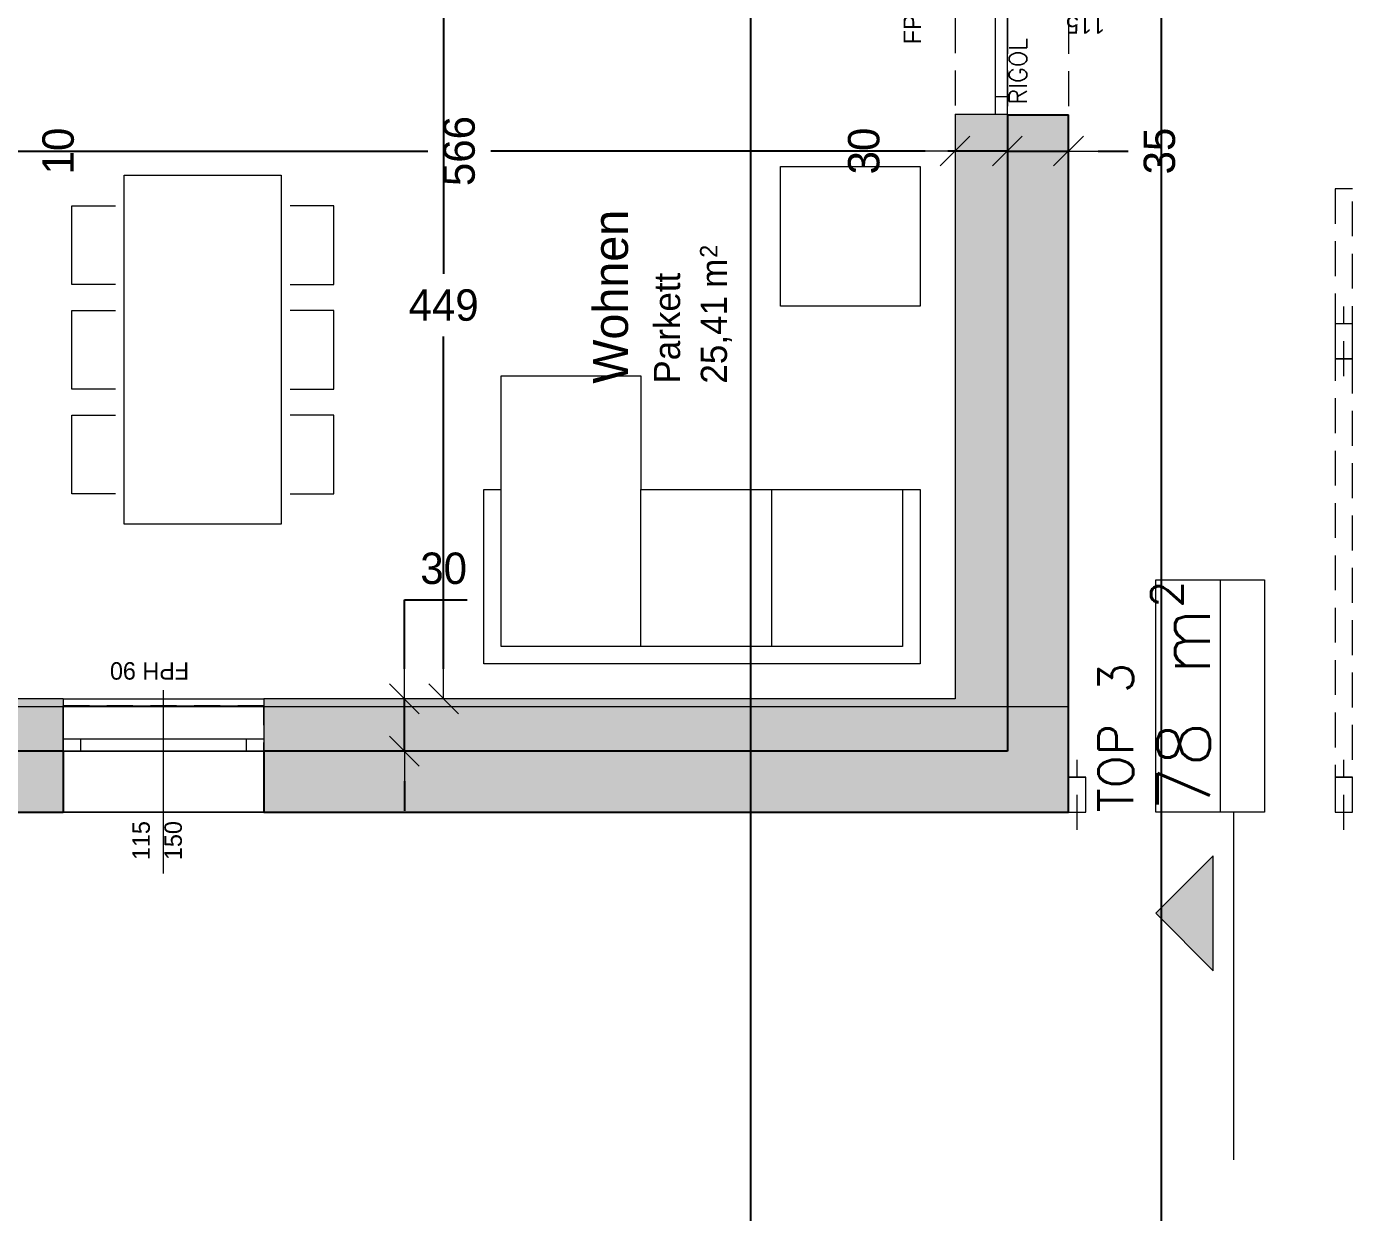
# Model space of a CAD drawing. Header units: metres. Extents: x -223175 to -223082, y -66 to 73.
# Drawn here: x -223158.23 to -223150.63, y -52.32 to -45.53 of the extents above; entities that cross this region are included whole.
import ezdxf
from ezdxf.enums import TextEntityAlignment as Align

# ---------------------------------------------------------------- set-up
doc = ezdxf.new("R2010")
doc.units = ezdxf.units.M
doc.header["$MEASUREMENT"] = 0
doc.set_wipeout_variables(frame=1)
for name, pattern in [('Achse', [0.4, 0.2, -0.1, 0, -0.1]), ('Strichlinie mittel', [0.3, 0.2, -0.1]), ('Strichlinie_ kurz', [0.3, 0.2, -0.1]), ('Untersicht', [0.2, 0.15, -0.05])]:
    doc.linetypes.add(name, pattern=pattern)
for name, color, linetype in [('cs-aussenanlagen.cs', 7, 'Continuous'), ('cs-bemassung.cs', 7, 'Continuous'), ('cs-bestand wand.cs', 7, 'Continuous'), ('cs-einrichtung allg.cs', 7, 'Continuous'), ('cs-linie treppe.cs', 7, 'Continuous'), ('cs-neu daemmung.cs', 7, 'Continuous'), ('cs-raumstempel.cs', 7, 'Continuous'), ('cs-symbol.cs', 7, 'Continuous'), ('cs-text allg.cs', 7, 'Continuous'), ('cs-top m2.cs', 7, 'Continuous'), ('cs-top nr.cs', 7, 'Continuous')]:
    doc.layers.add(name, color=color, linetype=linetype)
doc.dimstyles.new('ERSTELLTER_STIL__2', dxfattribs={"dimtxt": 0.18, "dimasz": 0.171, "dimexe": 0.18, "dimexo": 0.0625, "dimgap": 0.09, "dimtad": 1, "dimtih": 1, "dimtoh": 1, "dimdec": 0, "dimlfac": 100, "dimzin": 0, "dimdsep": 46, "dimtxsty": 'Standard', "dimblk": 'ARROWHEAD_6', "dimblk1": 'ARROWHEAD_6', "dimblk2": 'ARROWHEAD_6', "dimcen": 0.09, "dimse1": 1, "dimse2": 1, "dimclrd": 7, "dimclre": 7, "dimclrt": 7, "dimazin": 0, "dimtfac": 1, "dimtdec": 4, "dimtmove": 0, "dimatfit": 3, "dimfxl": 1, "dimtolj": 1, "dimtzin": 0, "dimarcsym": 0})
doc.dimstyles.new('ERSTELLTER_STIL__4', dxfattribs={"dimtxt": 0.18, "dimasz": 0.171, "dimexe": 0.18, "dimexo": 0.0625, "dimgap": 0.09, "dimtad": 1, "dimdec": 0, "dimlfac": 100, "dimzin": 0, "dimdsep": 46, "dimtxsty": 'Standard', "dimblk": 'ARROWHEAD_6', "dimblk1": 'ARROWHEAD_6', "dimblk2": 'ARROWHEAD_6', "dimcen": 0.09, "dimse1": 1, "dimse2": 1, "dimclrd": 7, "dimclre": 7, "dimclrt": 7, "dimazin": 0, "dimtfac": 1, "dimtdec": 4, "dimtmove": 0, "dimatfit": 3, "dimfxl": 1, "dimtolj": 1, "dimtzin": 0, "dimarcsym": 0})

# ---------------------------------------------------------------- blocks, each defined once
blk = doc.blocks.new('Wohnen_21_68', base_point=(-14443.8117, 223154.321))
at = {"layer": 'cs-raumstempel.cs', "color": 7, "lineweight": 13}
for tag, height, p in [('ROOM_NAME', 0.2, (-14444.3249, 223154.6609)), ('stFloorCovering', 0.15, (-14444.3249, 223154.3123)), ('ROOM_AREA', 0.15, (-14444.3249, 223154.0437)), ('DUMMY_875', 0.15, (-14443.832, 223154.0437)), ('DUMMY_876', 0.1, (-14443.6038, 223154.0483))]:
    blk.add_attdef(tag, text='', height=height, dxfattribs=at).set_placement(p, align=Align.TOP_LEFT)
blk = doc.blocks.new('Morph_2', base_point=(-14400.3684, 223131.1158))
at = {"layer": 'cs-bestand wand.cs', "color": 250, "linetype": 'Continuous', "lineweight": 20}
for p, q in [((-14446.1761, 223151.9371), (-14446.1761, 223167.0171)), ((-14446.7813, 223158.6971), (-14446.7813, 223157.6971)), ((-14446.7813, 223157.6971), (-14446.1713, 223157.6971)), ((-14446.1713, 223157.6971), (-14446.1713, 223156.5471)), ((-14446.7813, 223156.5471), (-14446.7813, 223151.9371)), ((-14446.1713, 223156.5471), (-14446.7813, 223156.5471)), ((-14446.7813, 223151.9371), (-14446.1761, 223151.9371))]:
    blk.add_line(p, q, dxfattribs=at)
at = {"layer": 'cs-bestand wand.cs', "color": 253, "linetype": 'Untersicht', "lineweight": 20, "true_color": 0xaaaaaa, "flags": 128}
for points in [[(-14446.7813, 223167.0171), (-14446.7813, 223151.9371)], [(-14446.1761, 223151.9371), (-14446.1761, 223167.0171)], [(-14446.7813, 223157.6971), (-14446.1713, 223157.6971)], [(-14446.1713, 223156.5471), (-14446.1713, 223157.6971)], [(-14446.7813, 223156.5471), (-14446.1713, 223156.5471)], [(-14446.7813, 223151.9371), (-14446.1761, 223151.9371)]]:
    blk.add_lwpolyline(points, dxfattribs=at)
at = {"layer": 'cs-bestand wand.cs', "color": 157, "linetype": 'Continuous', "lineweight": 20, "true_color": 0x59597e, "flags": 128}
blk.add_lwpolyline([(-14446.7813, 223156.5471), (-14446.7813, 223157.6971)], dxfattribs=at)
blk = doc.blocks.new('1-Flügelfenster 21_6')
at = {"layer": 'cs-bestand wand.cs', "color": 7, "linetype": 'Strichlinie mittel', "lineweight": 13}
for p, q in [((-0.575, 0.23), (0.575, 0.23)), ((-0.575, -0.07), (0.575, -0.07))]:
    blk.add_line(p, q, dxfattribs=at)
at = {"layer": 'cs-bestand wand.cs', "color": 7, "linetype": 'Continuous', "lineweight": 13}
for p, q in [((-0.575, 0.23), (-0.575, 0)), ((0.575, 0.23), (0.575, 0)), ((-0.575, 0), (-0.475, 0)), ((-0.575, -0.07), (-0.575, 0)), ((-0.575, 0), (-0.575, -0.07)), ((-0.575, 0), (-0.575, -0.07)), ((-0.475, 0), (-0.475, -0.07)), ((-0.475, 0), (0.475, 0)), ((0.475, -0.07), (0.475, 0)), ((0.475, 0), (0.575, 0)), ((0.575, 0), (0.575, -0.07)), ((0.575, 0), (0.575, -0.07)), ((0.575, 0), (0.575, -0.07)), ((-0.475, -0.07), (-0.575, -0.07)), ((0.475, -0.07), (-0.475, -0.07)), ((0.575, -0.07), (0.475, -0.07))]:
    blk.add_line(p, q, dxfattribs=at)
blk = doc.blocks.new('F Marker 21_2')
at = {"layer": 'cs-bestand wand.cs', "color": 7, "linetype": 'Continuous', "lineweight": 13}
blk.add_line((0, -1), (0, 0.05), dxfattribs=at)
at = {"layer": 'cs-bestand wand.cs', "color": 7, "lineweight": 13}
for tag, rotation, p in [('AC_SillPrefix_FPH', 180, (0.1743, 0.3051)), ('DUMMY_272', 270, (-0.2, -0.6349)), ('AC_WIDO_ID', 270, (-0.0164, -0.6349))]:
    blk.add_attdef(tag, text='', height=0.1, rotation=rotation, dxfattribs=at).set_placement(p, align=Align.BOTTOM_LEFT)
blk = doc.blocks.new('Wand_135', base_point=(-14446.4313, 223152.2871))
at = {"layer": 'cs-bestand wand.cs', "linetype": 'Continuous', "lineweight": 0, "true_color": 0x8b8b8b}
for points in [[(-14446.4313, 223152.5871), (-14446.4313, 223152.2871), (-14442.7813, 223152.2871), (-14442.7813, 223152.5871)], [(-14441.3413, 223152.2871), (-14441.6313, 223152.5771), (-14441.6313, 223152.2871)]]:
    blk.add_hatch(color=252, dxfattribs=at).paths.add_polyline_path(points)
at = {"layer": 'cs-bestand wand.cs', "color": 7, "linetype": 'Continuous', "lineweight": 20}
for p, q in [((-14442.7813, 223152.5871), (-14442.7813, 223152.3571)), ((-14441.6313, 223152.5871), (-14441.6313, 223152.3571)), ((-14442.7813, 223152.3571), (-14442.7813, 223152.2871)), ((-14441.6313, 223152.3571), (-14441.6313, 223152.2871))]:
    blk.add_line(p, q, dxfattribs=at)
at = {"layer": 'cs-bestand wand.cs', "color": 7, "linetype": 'Continuous', "lineweight": 20, "flags": 128}
for points in [[(-14446.4313, 223152.5871), (-14446.4313, 223152.2871)], [(-14442.7813, 223152.5871), (-14446.1313, 223152.5871)], [(-14446.4313, 223152.2871), (-14442.7813, 223152.2871)], [(-14441.6313, 223152.2871), (-14441.3413, 223152.2871)]]:
    blk.add_lwpolyline(points, dxfattribs=at)
at = {"layer": 'cs-bestand wand.cs', "color": 7, "linetype": 'Continuous', "lineweight": 13}
ref = blk.add_blockref('F Marker 21_2', (-14442.2063, 223152.5871), dxfattribs=at)
ref.add_attrib('AC_SillPrefix_FPH', 'FPH 0', dxfattribs={"color": 7, "lineweight": 13, "height": 0.1, "rotation": 360}).set_placement((-14442.3805, 223152.7522), align=Align.BOTTOM_LEFT)
ref.add_attrib('AC_WIDO_ID', '115', dxfattribs={"color": 7, "lineweight": 13, "height": 0.1, "rotation": 90}).set_placement((-14442.1899, 223151.7283), align=Align.BOTTOM_LEFT)
ref.add_attrib('DUMMY_272', '240', dxfattribs={"color": 7, "lineweight": 13, "height": 0.1, "rotation": 90}).set_placement((-14442.0063, 223151.7283), align=Align.BOTTOM_LEFT)
at = {"layer": 'cs-bestand wand.cs', "color": 7, "linetype": 'Continuous', "lineweight": 13, "xscale": -1}
blk.add_blockref('1-Flügelfenster 21_6', (-14442.2063, 223152.3571), dxfattribs=at)
blk = doc.blocks.new('Fensteröffnung 21_2')
at = {"layer": 'cs-neu daemmung.cs', "color": 7, "linetype": 'Strichlinie mittel', "lineweight": 13}
for p, q in [((-0.575, 0.28), (0.575, 0.28)), ((-0.575, 0), (-0.575, 0.28)), ((0.575, 0), (0.575, 0.28)), ((-0.575, -0.07), (-0.575, 0)), ((0.575, -0.07), (0.575, 0)), ((-0.575, -0.07), (0.575, -0.07))]:
    blk.add_line(p, q, dxfattribs=at)
blk = doc.blocks.new('Wand_201', base_point=(-14440.9913, 223152.2871))
at = {"layer": 'cs-neu daemmung.cs', "linetype": 'Continuous', "lineweight": 0, "true_color": 0xe4d7be}
for points in [[(-14446.4313, 223152.2871), (-14446.7813, 223151.9371), (-14442.7849, 223151.9371), (-14442.7849, 223152.2871)], [(-14441.6349, 223151.9371), (-14440.9913, 223151.9371), (-14441.3413, 223152.2871), (-14441.6349, 223152.2871)]]:
    blk.add_hatch(color=254, dxfattribs=at).paths.add_polyline_path(points)
at = {"layer": 'cs-neu daemmung.cs', "color": 1, "linetype": 'Continuous', "lineweight": 25}
for p, q in [((-14442.7849, 223152.2871), (-14442.7849, 223152.2171)), ((-14441.6349, 223152.2871), (-14441.6349, 223152.2171)), ((-14442.7849, 223152.2171), (-14442.7849, 223151.9371)), ((-14441.6349, 223152.2171), (-14441.6349, 223151.9371))]:
    blk.add_line(p, q, dxfattribs=at)
at = {"layer": 'cs-neu daemmung.cs', "color": 1, "linetype": 'Continuous', "lineweight": 25, "flags": 128}
for points in [[(-14442.7849, 223152.2871), (-14446.4313, 223152.2871)], [(-14441.3413, 223152.2871), (-14441.6349, 223152.2871)], [(-14446.7813, 223151.9371), (-14442.7849, 223151.9371)], [(-14441.6349, 223151.9371), (-14440.9913, 223151.9371)]]:
    blk.add_lwpolyline(points, dxfattribs=at)
at = {"layer": 'cs-neu daemmung.cs', "color": 7, "linetype": 'Strichlinie mittel', "lineweight": 13, "rotation": 180}
blk.add_blockref('Fensteröffnung 21_2', (-14442.2099, 223152.2171), dxfattribs=at)
blk = doc.blocks.new('Wand_352', base_point=(-14446.7803, 223151.8371))
at = {"layer": 'cs-aussenanlagen.cs', "color": 1, "linetype": 'Continuous', "lineweight": 0, "flags": 128}
for points in [[(-14446.5803, 223151.9371), (-14446.7803, 223151.9371)], [(-14446.7803, 223151.9371), (-14446.7803, 223151.8371)], [(-14446.5803, 223151.8371), (-14446.5803, 223151.9371)], [(-14446.7803, 223151.8371), (-14446.5803, 223151.8371)]]:
    blk.add_lwpolyline(points, dxfattribs=at)
blk = doc.blocks.new('Wand_354', base_point=(-14444.1815, 223150.3098))
at = {"layer": 'cs-aussenanlagen.cs', "color": 1, "linetype": 'Continuous', "lineweight": 0, "flags": 128}
for points in [[(-14443.9815, 223150.4098), (-14444.1815, 223150.4098)], [(-14444.1815, 223150.4098), (-14444.1815, 223150.3098)], [(-14443.9815, 223150.3098), (-14443.9815, 223150.4098)], [(-14444.1815, 223150.3098), (-14443.9815, 223150.3098)]]:
    blk.add_lwpolyline(points, dxfattribs=at)
blk = doc.blocks.new('Wand_355', base_point=(-14446.7806, 223150.3098))
at = {"layer": 'cs-aussenanlagen.cs', "color": 1, "linetype": 'Strichlinie_ kurz', "lineweight": 0, "flags": 128}
for points in [[(-14443.2091, 223150.4098), (-14446.7806, 223150.4098)], [(-14446.7806, 223150.4098), (-14446.7806, 223150.3098)], [(-14443.2091, 223150.3098), (-14443.2091, 223150.4098)], [(-14446.7806, 223150.3098), (-14443.2091, 223150.3098)]]:
    blk.add_lwpolyline(points, dxfattribs=at)
blk = doc.blocks.new('Wand_356', base_point=(-14446.7803, 223150.3098))
at = {"layer": 'cs-aussenanlagen.cs', "color": 1, "linetype": 'Continuous', "lineweight": 0, "flags": 128}
for points in [[(-14446.5803, 223150.4098), (-14446.7803, 223150.4098)], [(-14446.7803, 223150.4098), (-14446.7803, 223150.3098)], [(-14446.5803, 223150.3098), (-14446.5803, 223150.4098)], [(-14446.7803, 223150.3098), (-14446.5803, 223150.3098)]]:
    blk.add_lwpolyline(points, dxfattribs=at)
blk = doc.blocks.new('sn-aa_table_rectangle_200-90')
at = {"layer": 'cs-einrichtung allg.cs', "color": 251, "linetype": 'Continuous', "lineweight": 0, "true_color": 0x494949}
for p, q in [((0.625, 1.5), (0.175, 1.5)), ((0.175, 1.5), (0.175, 1.25)), ((0.625, 1.25), (0.625, 1.5)), ((1.225, 1.5), (0.775, 1.5)), ((0.775, 1.5), (0.775, 1.25)), ((1.225, 1.25), (1.225, 1.5)), ((1.825, 1.5), (1.375, 1.5)), ((1.375, 1.5), (1.375, 1.25)), ((1.825, 1.25), (1.825, 1.5)), ((2, 1.2), (0, 1.2)), ((0, 1.2), (0, 0.3)), ((2, 0.3), (2, 1.2)), ((0, 0.3), (2, 0.3)), ((0.175, 0), (0.175, 0.25)), ((0.625, 0.25), (0.625, 0)), ((0.775, 0), (0.775, 0.25)), ((1.225, 0.25), (1.225, 0)), ((1.375, 0), (1.375, 0.25)), ((1.825, 0.25), (1.825, 0)), ((0.625, 0), (0.175, 0)), ((1.225, 0), (0.775, 0)), ((1.825, 0), (1.375, 0))]:
    blk.add_line(p, q, dxfattribs=at)
blk = doc.blocks.new('sn-aa_couch_3')
at = {"layer": 'cs-einrichtung allg.cs', "color": 251, "linetype": 'Continuous', "lineweight": 0, "true_color": 0x494949}
for p, q in [((2.5, 1.65), (0, 1.65)), ((0, 1.65), (0, 0.65)), ((2.5, 0.65), (2.5, 1.65)), ((2.4, 1.55), (0.1, 1.55)), ((0.1, 1.55), (0.1, 0.65)), ((0.9, 1.55), (0.9, 0.65)), ((1.65, 1.55), (1.65, 0.65)), ((2.4, 0.65), (2.4, 1.55)), ((0, 0.65), (0.1, 0.65)), ((0.1, 0.65), (0.1, 0)), ((0.9, 0.65), (2.5, 0.65)), ((0.9, 0), (0.9, 0.65)), ((0.1, 0), (0.9, 0))]:
    blk.add_line(p, q, dxfattribs=at)
blk = doc.blocks.new('sn-aa_couch table_80-80')
at = {"layer": 'cs-einrichtung allg.cs', "color": 251, "linetype": 'Continuous', "lineweight": 0, "true_color": 0x494949}
for p, q in [((0.8, 0.8), (0, 0.8)), ((0, 0.8), (0, 0)), ((0.8, 0), (0.8, 0.8)), ((0, 0), (0.8, 0))]:
    blk.add_line(p, q, dxfattribs=at)
blk = doc.blocks.new('Fensteröffnung 21')
at = {"layer": 'cs-neu daemmung.cs', "color": 7, "linetype": 'Continuous', "lineweight": 13}
for p, q in [((-0.575, 0.28), (0.575, 0.28)), ((-0.575, 0), (-0.575, 0.28)), ((0.575, 0), (0.575, 0.28)), ((-0.575, -0.07), (-0.575, 0)), ((0.575, -0.07), (0.575, 0)), ((-0.575, -0.07), (0.575, -0.07))]:
    blk.add_line(p, q, dxfattribs=at)
blk = doc.blocks.new('Wand_725', base_point=(-14446.4313, 223152.2871))
at = {"layer": 'cs-neu daemmung.cs', "linetype": 'Continuous', "lineweight": 0, "true_color": 0xe4d7be}
for points in [[(-14446.7813, 223157.6971), (-14446.4313, 223157.6971), (-14446.4313, 223158.6971), (-14446.7813, 223158.6971)], [(-14446.7813, 223156.5471), (-14446.7813, 223151.9371), (-14446.4313, 223152.2871), (-14446.4313, 223156.5471)]]:
    blk.add_hatch(color=254, dxfattribs=at).paths.add_polyline_path(points)
at = {"layer": 'cs-neu daemmung.cs', "color": 1, "linetype": 'Continuous', "lineweight": 25}
for p, q in [((-14446.5013, 223157.6971), (-14446.7813, 223157.6971)), ((-14446.4313, 223157.6971), (-14446.5013, 223157.6971)), ((-14446.5013, 223156.5471), (-14446.7813, 223156.5471)), ((-14446.4313, 223156.5471), (-14446.5013, 223156.5471))]:
    blk.add_line(p, q, dxfattribs=at)
at = {"layer": 'cs-neu daemmung.cs', "color": 1, "linetype": 'Continuous', "lineweight": 25, "flags": 128}
for points in [[(-14446.7813, 223158.6971), (-14446.7813, 223157.6971)], [(-14446.4313, 223157.6971), (-14446.4313, 223158.6971)], [(-14446.7813, 223156.5471), (-14446.7813, 223151.9371)], [(-14446.4313, 223152.2871), (-14446.4313, 223156.5471)]]:
    blk.add_lwpolyline(points, dxfattribs=at)
at = {"layer": 'cs-neu daemmung.cs', "color": 7, "linetype": 'Continuous', "lineweight": 13, "xscale": -1, "rotation": 90}
blk.add_blockref('Fensteröffnung 21', (-14446.5013, 223157.1221), dxfattribs=at)
blk = doc.blocks.new('1-Flügelfenster 21_3')
at = {"layer": 'cs-bestand wand.cs', "color": 7, "linetype": 'Continuous', "lineweight": 13}
for p, q in [((-0.575, 0.23), (0.575, 0.23)), ((-0.575, 0.23), (-0.575, 0)), ((0.575, 0.23), (0.575, 0)), ((-0.575, 0), (-0.475, 0)), ((-0.575, -0.07), (-0.575, 0)), ((-0.575, 0), (-0.575, -0.07)), ((-0.575, 0), (-0.575, -0.07)), ((-0.475, 0), (-0.475, -0.07)), ((-0.475, 0), (0.475, 0)), ((0.475, -0.07), (0.475, 0)), ((0.475, 0), (0.575, 0)), ((0.575, 0), (0.575, -0.07)), ((0.575, 0), (0.575, -0.07)), ((0.575, 0), (0.575, -0.07)), ((-0.575, -0.07), (0.575, -0.07)), ((-0.475, -0.07), (-0.575, -0.07)), ((0.475, -0.07), (-0.475, -0.07)), ((0.575, -0.07), (0.475, -0.07))]:
    blk.add_line(p, q, dxfattribs=at)
blk = doc.blocks.new('Wand_834', base_point=(-14446.4313, 223166.6671))
at = {"layer": 'cs-bestand wand.cs', "linetype": 'Continuous', "lineweight": 0, "true_color": 0x8b8b8b}
for points in [[(-14446.4313, 223157.6971), (-14446.1313, 223157.6971), (-14446.1313, 223158.6971), (-14446.4313, 223158.6971)], [(-14446.4313, 223152.2871), (-14446.1313, 223152.2871), (-14446.1313, 223156.5471), (-14446.4313, 223156.5471)]]:
    blk.add_hatch(color=252, dxfattribs=at).paths.add_polyline_path(points)
at = {"layer": 'cs-bestand wand.cs', "color": 7, "linetype": 'Continuous', "lineweight": 20}
for p, q in [((-14446.3613, 223157.6971), (-14446.4313, 223157.6971)), ((-14446.1313, 223157.6971), (-14446.3613, 223157.6971)), ((-14446.3613, 223156.5471), (-14446.4313, 223156.5471)), ((-14446.1313, 223156.5471), (-14446.3613, 223156.5471))]:
    blk.add_line(p, q, dxfattribs=at)
at = {"layer": 'cs-bestand wand.cs', "color": 7, "linetype": 'Continuous', "lineweight": 20, "flags": 128}
for points in [[(-14446.4313, 223158.6971), (-14446.4313, 223157.6971)], [(-14446.1313, 223157.6971), (-14446.1313, 223158.6971)], [(-14446.4313, 223156.5471), (-14446.4313, 223152.2871)], [(-14446.1313, 223152.5871), (-14446.1313, 223156.5471)], [(-14446.4313, 223152.2871), (-14446.1313, 223152.2871)]]:
    blk.add_lwpolyline(points, dxfattribs=at)
at = {"layer": 'cs-bestand wand.cs', "color": 7, "linetype": 'Continuous', "lineweight": 13, "rotation": 270}
blk.add_blockref('1-Flügelfenster 21_3', (-14446.3613, 223157.1221), dxfattribs=at)
at = {"layer": 'cs-bestand wand.cs', "color": 7, "linetype": 'Continuous', "lineweight": 13}
ref = blk.add_blockref('F Marker 21_2', (-14446.1313, 223157.1221), dxfattribs=dict(at, rotation=270))
ref.add_attrib('AC_MarkerText_4', 'FPH 90', dxfattribs={"color": 7, "lineweight": 13, "height": 0.1, "rotation": 90}).set_placement((-14445.8913, 223156.9756), align=Align.BOTTOM_LEFT)
ref.add_attrib('AC_WIDO_ID', '115', dxfattribs={"color": 7, "lineweight": 13, "height": 0.1, "rotation": 360}).set_placement((-14447.0551, 223157.1708), align=Align.BOTTOM_LEFT)
ref.add_attrib('AC_WIDO_ID_1', '150', dxfattribs={"color": 7, "lineweight": 13, "height": 0.1, "rotation": 360}).set_placement((-14447.0551, 223156.9871), align=Align.BOTTOM_LEFT)
blk = doc.blocks.new('ARROWHEAD_6')
at = {"color": 0, "linetype": 'Continuous', "lineweight": 0}
for p, q in [((-0.5, -0.5), (0.5, 0.5)), ((0, 0), (-1, 0))]:
    blk.add_line(p, q, dxfattribs=at)
blk = doc.blocks.new('*D936')
at = {"layer": 'cs-bemassung.cs', "color": 7, "linetype": 'Continuous', "lineweight": -2, "transparency": 16777216}
for p, q in [((-223156.067, -49.2082), (-223156.067, -48.8122)), ((-223156.067, -48.8122), (-223155.707, -48.8122)), ((-223156.067, -49.6792), (-223156.067, -49.3792)), ((-223156.067, -49.8502), (-223156.067, -50.0212))]:
    blk.add_line(p, q, dxfattribs=at)
at = {"layer": 'Defpoints', "color": 0, "linetype": 'Continuous', "transparency": 16777216}
for p in [(-223159.8021, -49.3792), (-223156.067, -49.3792), (-223159.8021, -49.6792)]:
    blk.add_point(p, dxfattribs=at)
at = {"layer": 'cs-bemassung.cs', "color": 7, "linetype": 'Continuous', "lineweight": -2, "transparency": 16777216, "xscale": 0.171, "yscale": 0.171, "zscale": 0.171}
for p, rotation in [((-223156.067, -49.3792), 270), ((-223156.067, -49.6792), 90)]:
    blk.add_blockref('ARROWHEAD_6', p, dxfattribs=dict(at, rotation=rotation))
at = {"layer": 'cs-bemassung.cs', "color": 7, "linetype": 'Continuous', "lineweight": 0, "transparency": 16777216, "insert": (-223155.842, -48.6322), "char_height": 0.18, "attachment_point": 5}
blk.add_mtext('\\A1;30', dxfattribs=at)
blk = doc.blocks.new('*D937')
at = {"layer": 'cs-bemassung.cs', "color": 7, "linetype": 'Continuous', "lineweight": -2, "transparency": 16777216}
for p, q in [((-223155.842, -45.0602), (-223155.842, -46.9438)), ((-223155.842, -49.2082), (-223155.842, -47.3038))]:
    blk.add_line(p, q, dxfattribs=at)
at = {"layer": 'Defpoints', "color": 0, "linetype": 'Continuous', "transparency": 16777216}
for p in [(-223157.7421, -44.8892), (-223155.842, -44.8892), (-223159.8021, -49.3792)]:
    blk.add_point(p, dxfattribs=at)
at = {"layer": 'cs-bemassung.cs', "color": 7, "linetype": 'Continuous', "lineweight": -2, "transparency": 16777216, "xscale": 0.171, "yscale": 0.171, "zscale": 0.171}
for p, rotation in [((-223155.842, -44.8892), 90), ((-223155.842, -49.3792), 270)]:
    blk.add_blockref('ARROWHEAD_6', p, dxfattribs=dict(at, rotation=rotation))
at = {"layer": 'cs-bemassung.cs', "color": 7, "linetype": 'Continuous', "lineweight": 0, "transparency": 16777216, "insert": (-223155.842, -47.1238), "char_height": 0.18, "attachment_point": 5}
blk.add_mtext('\\A1;449', dxfattribs=at)
blk = doc.blocks.new('*D948')
at = {"layer": 'cs-bemassung.cs', "color": 7, "linetype": 'Continuous', "lineweight": -2, "transparency": 16777216}
for p, q in [((-223152.7831, -46.2402), (-223152.9541, -46.2402)), ((-223152.6121, -46.2402), (-223152.2621, -46.2402)), ((-223152.0911, -46.2402), (-223151.9201, -46.2402))]:
    blk.add_line(p, q, dxfattribs=at)
at = {"layer": 'Defpoints', "color": 0, "linetype": 'Continuous', "transparency": 16777216}
for p in [(-223152.6121, -46.2402), (-223152.2621, -46.9592), (-223152.6121, -47.1342)]:
    blk.add_point(p, dxfattribs=at)
at = {"layer": 'cs-bemassung.cs', "color": 7, "linetype": 'Continuous', "lineweight": -2, "transparency": 16777216, "xscale": 0.171, "yscale": 0.171, "zscale": 0.171}
blk.add_blockref('ARROWHEAD_6', (-223152.6121, -46.2402), dxfattribs=at)
at = {"layer": 'cs-bemassung.cs', "color": 7, "linetype": 'Continuous', "lineweight": -2, "transparency": 16777216, "xscale": 0.171, "yscale": 0.171, "zscale": 0.171, "rotation": 180}
blk.add_blockref('ARROWHEAD_6', (-223152.2621, -46.2402), dxfattribs=at)
at = {"layer": 'cs-bemassung.cs', "color": 7, "linetype": 'Continuous', "lineweight": 0, "transparency": 16777216, "insert": (-223151.7401, -46.2402), "char_height": 0.18, "attachment_point": 5, "rotation": 90}
blk.add_mtext('\\A1;35', dxfattribs=at)
blk = doc.blocks.new('*D949')
at = {"layer": 'cs-bemassung.cs', "color": 7, "linetype": 'Continuous', "lineweight": -2, "transparency": 16777216}
for p, q in [((-223153.0831, -46.2402), (-223153.2541, -46.2402)), ((-223152.6121, -46.2402), (-223152.9121, -46.2402)), ((-223152.4411, -46.2402), (-223152.2701, -46.2402))]:
    blk.add_line(p, q, dxfattribs=at)
at = {"layer": 'Defpoints', "color": 0, "linetype": 'Continuous', "transparency": 16777216}
for p in [(-223152.9121, -46.2402), (-223152.9121, -47.1342), (-223152.6121, -47.1342)]:
    blk.add_point(p, dxfattribs=at)
at = {"layer": 'cs-bemassung.cs', "color": 7, "linetype": 'Continuous', "lineweight": -2, "transparency": 16777216, "xscale": 0.171, "yscale": 0.171, "zscale": 0.171}
blk.add_blockref('ARROWHEAD_6', (-223152.9121, -46.2402), dxfattribs=at)
at = {"layer": 'cs-bemassung.cs', "color": 7, "linetype": 'Continuous', "lineweight": -2, "transparency": 16777216, "xscale": 0.171, "yscale": 0.171, "zscale": 0.171, "rotation": 180}
blk.add_blockref('ARROWHEAD_6', (-223152.6121, -46.2402), dxfattribs=at)
at = {"layer": 'cs-bemassung.cs', "color": 7, "linetype": 'Continuous', "lineweight": 0, "transparency": 16777216, "insert": (-223153.4341, -46.2402), "char_height": 0.18, "attachment_point": 5, "rotation": 90}
blk.add_mtext('\\A1;30', dxfattribs=at)
blk = doc.blocks.new('*D950')
at = {"layer": 'cs-bemassung.cs', "color": 7, "linetype": 'Continuous', "lineweight": -2, "transparency": 16777216}
for p, q in [((-223158.4011, -46.2402), (-223155.9326, -46.2402)), ((-223153.0831, -46.2402), (-223155.5726, -46.2402))]:
    blk.add_line(p, q, dxfattribs=at)
at = {"layer": 'Defpoints', "color": 0, "linetype": 'Continuous', "transparency": 16777216}
for p in [(-223158.5721, -46.2402), (-223158.5721, -47.1342), (-223152.9121, -47.1342)]:
    blk.add_point(p, dxfattribs=at)
at = {"layer": 'cs-bemassung.cs', "color": 7, "linetype": 'Continuous', "lineweight": -2, "transparency": 16777216, "xscale": 0.171, "yscale": 0.171, "zscale": 0.171, "rotation": 180}
blk.add_blockref('ARROWHEAD_6', (-223158.5721, -46.2402), dxfattribs=at)
at = {"layer": 'cs-bemassung.cs', "color": 7, "linetype": 'Continuous', "lineweight": -2, "transparency": 16777216, "xscale": 0.171, "yscale": 0.171, "zscale": 0.171}
blk.add_blockref('ARROWHEAD_6', (-223152.9121, -46.2402), dxfattribs=at)
at = {"layer": 'cs-bemassung.cs', "color": 7, "linetype": 'Continuous', "lineweight": 0, "transparency": 16777216, "insert": (-223155.7526, -46.2402), "char_height": 0.18, "attachment_point": 5, "rotation": 90}
blk.add_mtext('\\A1;566', dxfattribs=at)
blk = doc.blocks.new('*D951')
at = {"layer": 'cs-bemassung.cs', "color": 7, "linetype": 'Continuous', "lineweight": -2, "transparency": 16777216}
for p, q in [((-223158.8431, -46.2402), (-223159.0141, -46.2402)), ((-223158.6721, -46.2402), (-223158.5721, -46.2402)), ((-223158.4011, -46.2402), (-223158.2301, -46.2402))]:
    blk.add_line(p, q, dxfattribs=at)
at = {"layer": 'Defpoints', "color": 0, "linetype": 'Continuous', "transparency": 16777216}
for p in [(-223158.6721, -46.2402), (-223158.6721, -47.1342), (-223158.5721, -47.1342)]:
    blk.add_point(p, dxfattribs=at)
at = {"layer": 'cs-bemassung.cs', "color": 7, "linetype": 'Continuous', "lineweight": -2, "transparency": 16777216, "xscale": 0.171, "yscale": 0.171, "zscale": 0.171}
blk.add_blockref('ARROWHEAD_6', (-223158.6721, -46.2402), dxfattribs=at)
at = {"layer": 'cs-bemassung.cs', "color": 7, "linetype": 'Continuous', "lineweight": -2, "transparency": 16777216, "xscale": 0.171, "yscale": 0.171, "zscale": 0.171, "rotation": 180}
blk.add_blockref('ARROWHEAD_6', (-223158.5721, -46.2402), dxfattribs=at)
at = {"layer": 'cs-bemassung.cs', "color": 7, "linetype": 'Continuous', "lineweight": 0, "transparency": 16777216, "insert": (-223158.0501, -46.2402), "char_height": 0.18, "attachment_point": 5, "rotation": 90}
blk.add_mtext('\\A1;10', dxfattribs=at)

msp = doc.modelspace()

# ---------------------------------------------------------------- hatches: boundary and pattern name
at = {"layer": 'cs-symbol.cs', "linetype": 'Continuous', "lineweight": 20}
msp.add_hatch(color=255, dxfattribs=at).paths.add_polyline_path([(-223151.4324, -50.9372), (-223151.4324, -50.2781), (-223151.7619, -50.6076)])

# ---------------------------------------------------------------- linework, layer by layer
msp.add_line((-223154.0821, -65.8784), (-223154.0821, 59.1414))
at = {"layer": 'cs-aussenanlagen.cs', "color": 1, "linetype": 'Achse', "lineweight": 0}
for p, q in [((-223150.6848, -47.5305), (-223150.6848, -47.1159)), ((-223152.2121, -50.1292), (-223152.2121, -49.7146)), ((-223150.6848, -50.1292), (-223150.6848, -49.7146))]:
    msp.add_line(p, q, dxfattribs=at)
at = {"layer": 'cs-aussenanlagen.cs', "color": 1, "linetype": 'Continuous', "lineweight": 0, "flags": 128}
for points in [[(-223150.6348, -47.2305), (-223150.7348, -47.2305), (-223150.7348, -47.4305), (-223150.6348, -47.4305)], [(-223152.1621, -49.8292), (-223152.2621, -49.8292), (-223152.2621, -50.0292), (-223152.1621, -50.0292)], [(-223150.6348, -49.8292), (-223150.7348, -49.8292), (-223150.7348, -50.0292), (-223150.6348, -50.0292)]]:
    msp.add_lwpolyline(points, close=True, dxfattribs=at)
at = {"layer": 'cs-linie treppe.cs', "color": 251, "linetype": 'Continuous', "lineweight": 0, "true_color": 0x494949}
msp.add_line((-223151.315, -52.0205), (-223151.315, -50.0293), dxfattribs=at)
at = {"layer": 'cs-symbol.cs', "color": 7, "linetype": 'Continuous', "lineweight": 0, "flags": 128}
msp.add_lwpolyline([(-223151.4324, -50.9372), (-223151.4324, -50.2781), (-223151.7619, -50.6076)], close=True, dxfattribs=at)

# ---------------------------------------------------------------- block references
at = {"layer": 'cs-aussenanlagen.cs', "color": 1, "lineweight": 0, "rotation": 90}
for name, p in [('Wand_355', (-223150.6348, -50.0286)), ('Wand_354', (-223150.6348, -47.4295)), ('Wand_352', (-223152.1621, -50.0282)), ('Wand_356', (-223150.6348, -50.0282))]:
    msp.add_blockref(name, p, dxfattribs=at)
at = {"layer": 'cs-bestand wand.cs', "color": 7, "lineweight": 20, "rotation": 90}
for name, p in [('Wand_135', (-223152.6121, -49.6792)), ('Wand_834', (-223166.9921, -49.6792))]:
    msp.add_blockref(name, p, dxfattribs=at)
at = {"layer": 'cs-bestand wand.cs', "linetype": 'Continuous', "lineweight": 0, "rotation": 90}
msp.add_blockref('Morph_2', (-223131.4408, -3.6164), dxfattribs=at)
at = {"layer": 'cs-einrichtung allg.cs', "color": 251, "linetype": 'Continuous', "lineweight": 0, "true_color": 0x494949, "xscale": -1}
for name, p, rotation in [('sn-aa_couch table_80-80', (-223153.9121, -46.3292), 180), ('sn-aa_table_rectangle_200-90', (-223156.4721, -46.3792), 90), ('sn-aa_couch_3', (-223155.6121, -47.5292), 180)]:
    msp.add_blockref(name, p, dxfattribs=dict(at, rotation=rotation))
at = {"layer": 'cs-neu daemmung.cs', "color": 1, "lineweight": 25, "rotation": 90}
for name, p in [('Wand_201', (-223152.6121, -44.2392)), ('Wand_725', (-223152.6121, -49.6792))]:
    msp.add_blockref(name, p, dxfattribs=at)
at = {"layer": 'cs-raumstempel.cs', "color": 7, "linetype": 'Continuous', "lineweight": 13, "rotation": 90}
msp.add_blockref('Wohnen_21_68', (-223154.646, -47.0597), dxfattribs=at).add_auto_attribs({'ROOM_NAME': 'Wohnen', 'ROOM_AREA': '25,41', 'stFloorCovering': 'Parkett', 'DUMMY_875': ' m', 'DUMMY_876': '2'})

# ---------------------------------------------------------------- texts
at = {"layer": 'cs-text allg.cs', "color": 7, "linetype": 'Continuous', "lineweight": 0, "insert": (-223152.5014, -45.974), "char_height": 0.1, "attachment_point": 7, "rotation": 90}
msp.add_mtext('\\A1;{\\pql;\\Ftxt.shx;RIGOL}', dxfattribs=at)
at = {"layer": 'cs-top nr.cs', "color": 7, "linetype": 'Continuous', "lineweight": 50, "insert": (-223151.8907, -50.0292), "char_height": 0.2, "attachment_point": 7, "rotation": 90}
msp.add_mtext('\\A1;{\\pql;\\Ftxt.shx;TOP 3}', dxfattribs=at)

# ---------------------------------------------------------------- dimensions: what is measured, and where the dimension line sits
at = {"layer": 'cs-bemassung.cs', "color": 7, "linetype": 'Continuous', "lineweight": 0}
for base, p1, p2, picture, middle in [((-223155.842, -44.8892), (-223159.8021, -49.3792), (-223157.7421, -44.8892), '*D937', (-223155.842, -47.1238)), ((-223156.067, -49.3792), (-223159.8021, -49.6792), (-223159.8021, -49.3792), '*D936', (-223155.842, -48.8122))]:
    dim = msp.add_linear_dim(base=base, p1=p1, p2=p2, angle=90, dimstyle='ERSTELLTER_STIL__2', dxfattribs=at)
    dim.commit()
    dim.dimension.update_dxf_attribs({"geometry": picture, "text_midpoint": middle, "dimtype": 160})
for base, p1, p2, picture, middle in [((-223158.5721, -46.2402), (-223152.9121, -47.1342), (-223158.5721, -47.1342), '*D950', (-223155.7526, -46.2402)), ((-223158.6721, -46.2402), (-223158.5721, -47.1342), (-223158.6721, -47.1342), '*D951', (-223158.0501, -46.2402)), ((-223152.9121, -46.2402), (-223152.6121, -47.1342), (-223152.9121, -47.1342), '*D949', (-223153.4341, -46.2402)), ((-223152.6121, -46.2402), (-223152.2621, -46.9592), (-223152.6121, -47.1342), '*D948', (-223151.7401, -46.2402))]:
    dim = msp.add_linear_dim(base=base, p1=p1, p2=p2, angle=180, dimstyle='ERSTELLTER_STIL__4', dxfattribs=at)
    dim.commit()
    dim.dimension.update_dxf_attribs({"geometry": picture, "text_midpoint": middle, "dimtype": 160, "text_rotation": 90})

# ---------------------------------------------------------------- next in the draw order: wipeouts: each hides what was drawn before it
at = {"color": 7, "linetype": 'Continuous', "lineweight": 0, "ltscale": 894472.936967}
msp.add_wipeout([(-223151.7606, -50.0292), (-223151.7606, -48.6969), (-223151.1388, -48.6969), (-223151.1388, -50.0292)], dxfattribs=at).dxf.layer = 'cs-top m2.cs'

# ---------------------------------------------------------------- next in the draw order: linework, layer by layer
msp.add_line((-223151.7281, -65.8784), (-223151.7281, 59.1414))
at = {"layer": 'cs-top m2.cs', "color": 7, "linetype": 'Continuous', "lineweight": 0, "flags": 128}
msp.add_lwpolyline([(-223151.7606, -50.0292), (-223151.7606, -48.6969), (-223151.1388, -48.6969), (-223151.1388, -50.0292)], close=True, dxfattribs=at)

# ---------------------------------------------------------------- next in the draw order: texts
at = {"layer": 'cs-top m2.cs', "color": 7, "linetype": 'Continuous', "lineweight": 0, "insert": (-223151.7513, -49.3631), "char_height": 0.3, "attachment_point": 2, "rotation": 90}
msp.add_mtext('\\A1;{\\pqc;\\Ftxt.shx;\\L\\L78 m² }', dxfattribs=at)

doc.saveas('drawing.dxf')
